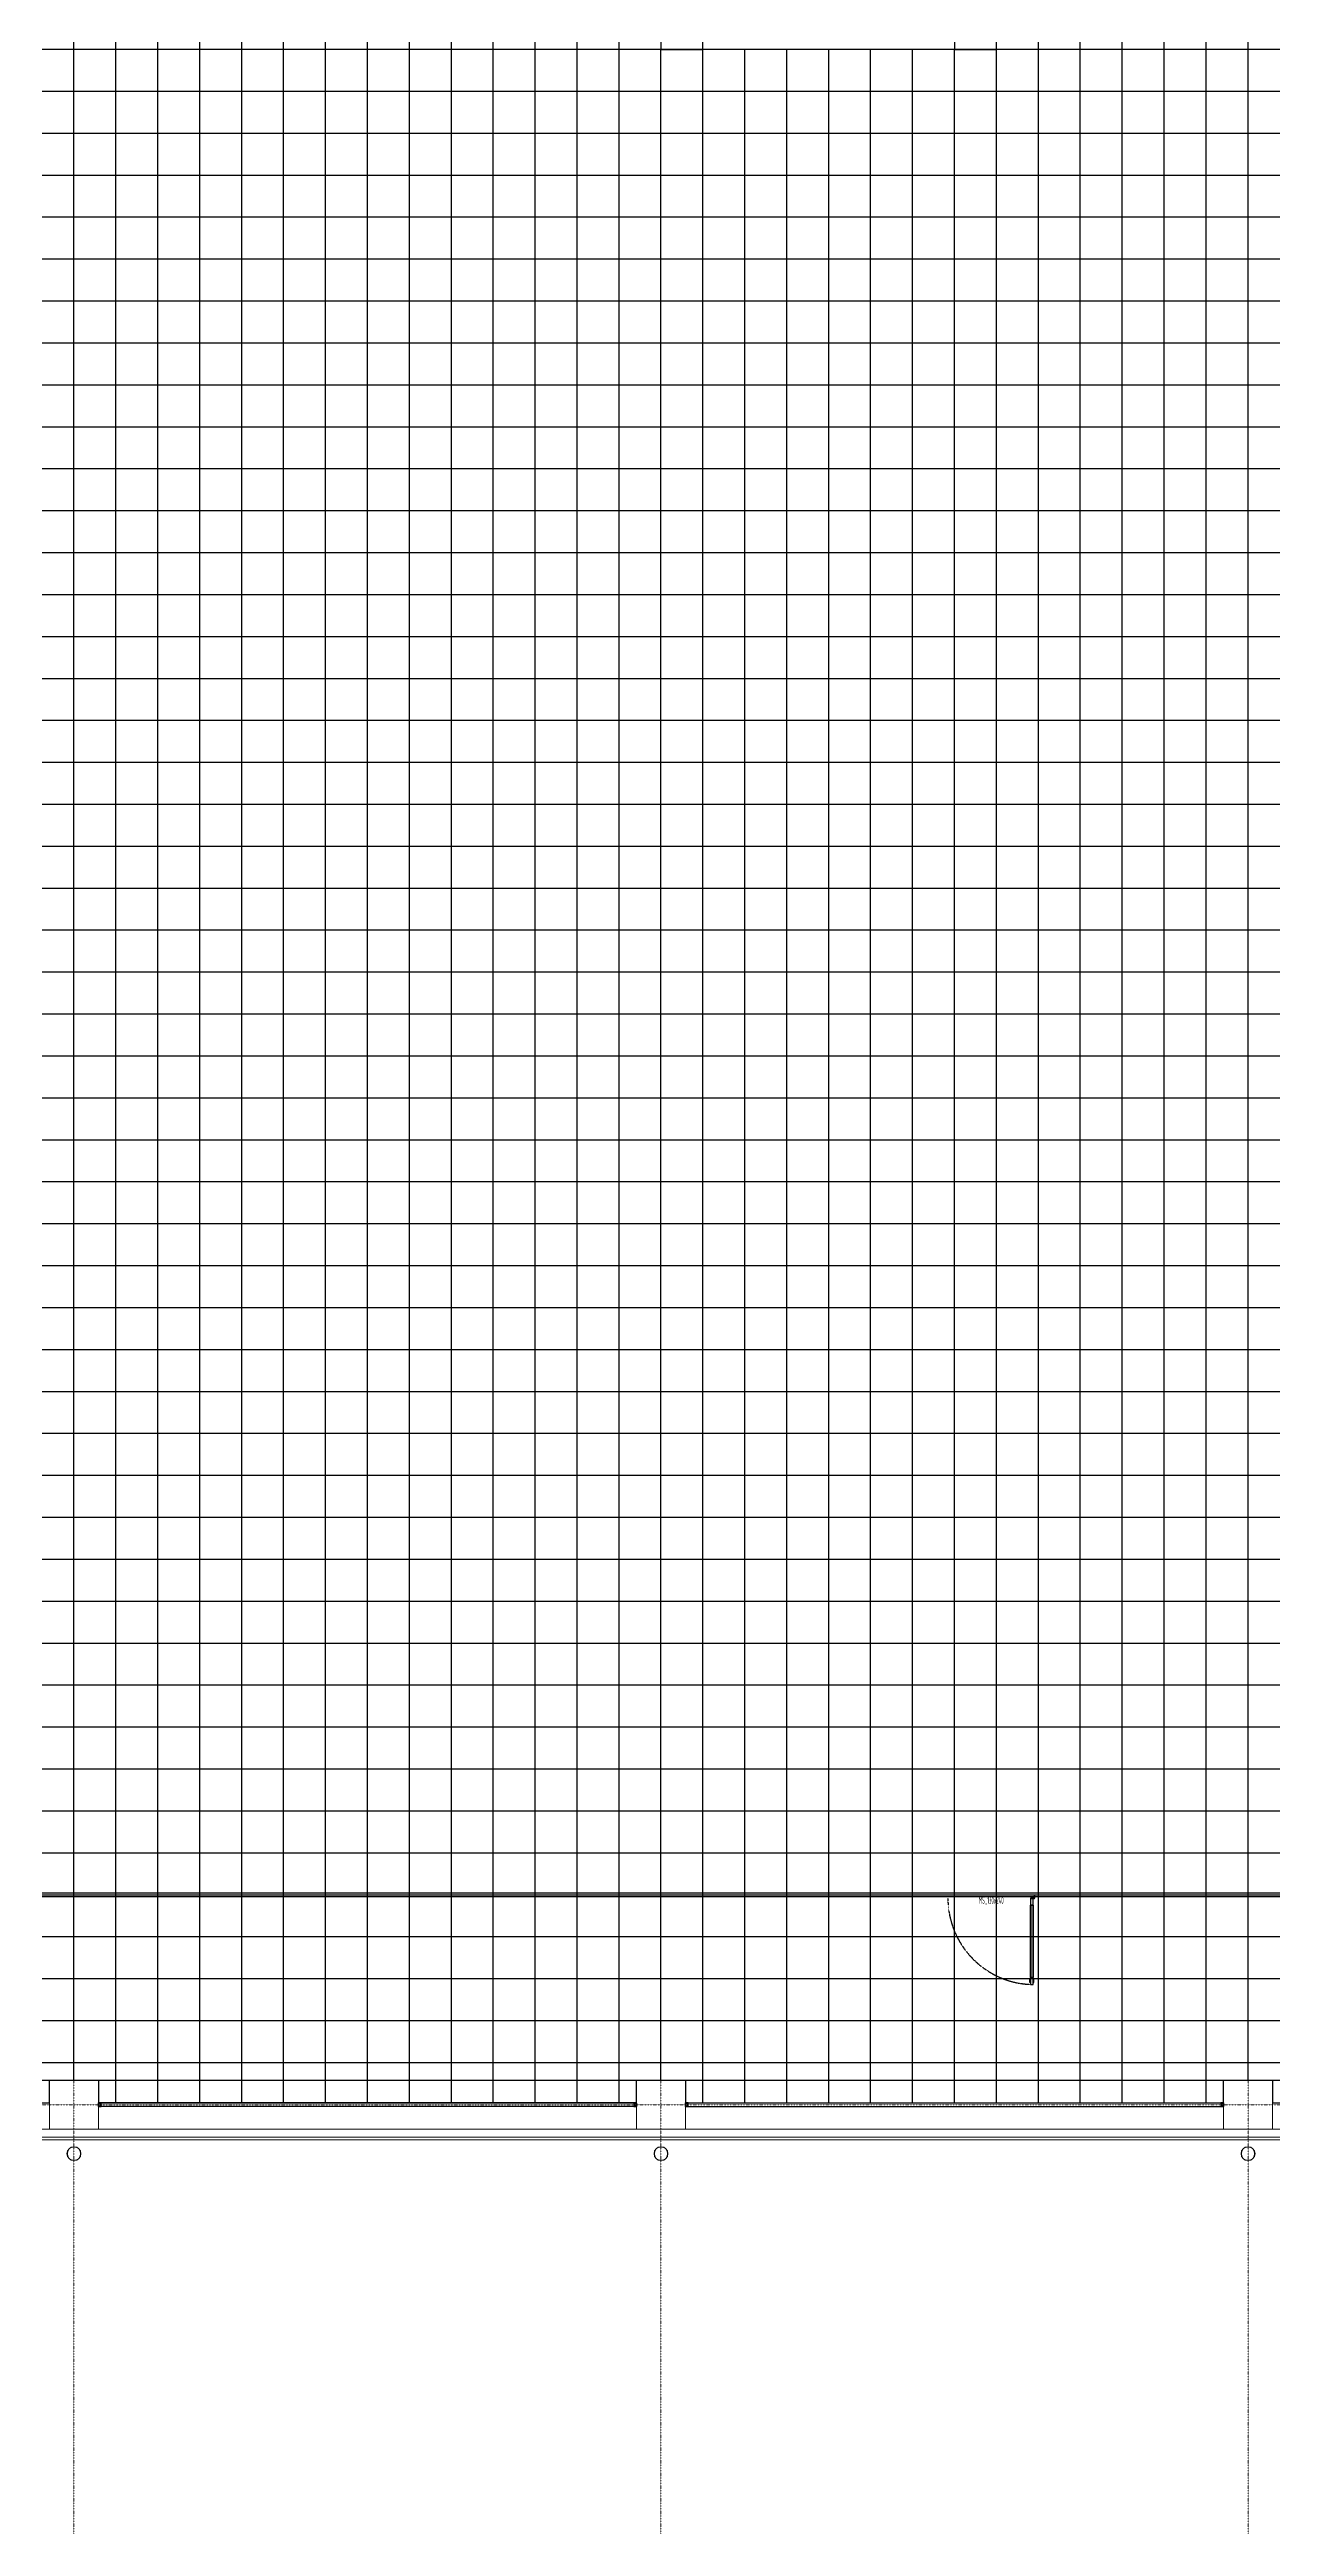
# Model space of a CAD drawing. Extents: x -32000 to 290600, y -96057 to 131250.
# Drawn here: x 42850 to 60350, y -6033 to 29400 of the extents above; entities that cross this region are included whole.
import ezdxf
from ezdxf.enums import TextEntityAlignment as Align

# ---------------------------------------------------------------- set-up
doc = ezdxf.new("R2010")
doc.units = 0
doc.linetypes.add('H12PL3$0$JJP_三點線', pattern=[0.9, 0.3, -0.15, 0, -0.15, 0, -0.15, 0, -0.15])
doc.linetypes.add('XFDP30-200K$0$HIDDEN', pattern=[0.3, 0.2, -0.1])
for name, color, linetype in [('H12PL3$0$A-OBJE-MEP', 252, 'Continuous'), ('H12PL3$0$A-WALL-EX', 252, 'Continuous'), ('H12PL3$0$S-COL', 252, 'Continuous'), ('H12PL3$0$S-GRID', 252, 'Continuous'), ('XFDP30-200K$0$A-Door (200K)', 2, 'Continuous'), ('XFDP30-200K$0$A-Partition-Col (200K)', 1, 'Continuous'), ('XFDP30-200K$0$A-W-P1S (200K)', 2, 'Continuous'), ('XFDP30-200K$0$A-W-R1 (Rockwool) (200K)', 2, 'Continuous'), ('XFDR30-200K$0$A-R-Plan (200K_Abnormal)', 141, 'Continuous'), ('XFDR30-200K$0$A-R-Plan(200K)', 141, 'Continuous')]:
    doc.layers.add(name, color=color, linetype=linetype)
doc.layers.add('XFDP30-200K$0$A-Area (200K)', color=7, linetype='Continuous', plot=False)
doc.layers.add('XFDR30-200K$0$A-Area (200K)', color=171, linetype='Continuous', plot=False)
doc.styles.add('XFDP30-200K$0$AA-TXT', font='isocp.shx', dxfattribs={"width": 0.8, "bigfont": 'china.shx'})

# ---------------------------------------------------------------- blocks, each defined once
blk = doc.blocks.new('XFDP30-200K$0$TP1-50-Partition_Col-side')
blk.add_lwpolyline([(-2.5, -4), (-2.5, -3.9), (-2.6, -3.9), (-2.5, -3), (-2.5, -0.3), (-2.4, -0.2), (-0.7, -0.2), (-0.5, -0.2), (-0.1, -0.2), (0, -0.2), (0, -0.2), (0.5, -0.2), (0.6, -0.2), (2.4, -0.2), (2.5, -0.3), (2.5, -3), (2.6, -3.9), (2.5, -3.9), (2.5, -4), (2.7, -4), (2.7, 0), (-2.7, 0), (-2.7, -4)], close=True)
for points in [[(-1.6, -2.1), (-2.3, -2.1, 0.414213), (-2.4, -2.2), (-2.4, -3.6), (-2.5, -3.6), (-2.5, -2.2, -0.414213), (-2.3, -2), (-1.6, -2), (-1.6, -2.1)], [(1.6, -2.1), (2.3, -2.1, -0.414213), (2.4, -2.2), (2.4, -3.6), (2.5, -3.6), (2.5, -2.2, 0.414213), (2.3, -2), (1.6, -2), (1.6, -2.1)]]:
    blk.add_lwpolyline(points, format="xyb")
blk.add_lwpolyline([(2.2, -3.6), (-2.2, -3.6, -0.414214), (-2.3, -3.5), (-2.3, -2.6, -0.414214), (-2.2, -2.5), (-1.3, -2.5, 0.414214), (-1.1, -2.3), (-1.1, -2.2, 0.414214), (-1.3, -2.1), (-1.9, -2.1), (-1.9, -2.1), (-1.3, -2.1, -0.414214), (-1.2, -2.2), (-1.2, -2.3, -0.414214), (-1.3, -2.4), (-2.2, -2.4, 0.414214), (-2.4, -2.6), (-2.4, -3.5, 0.414214), (-2.2, -3.6), (2.2, -3.6, 0.414214), (2.4, -3.5), (2.4, -2.6, 0.414214), (2.2, -2.4), (1.3, -2.4, -0.414214), (1.2, -2.3), (1.2, -2.2, -0.414214), (1.3, -2.1), (1.9, -2.1), (1.9, -2.1), (1.3, -2.1, 0.414214), (1.1, -2.2), (1.1, -2.3, 0.414214), (1.3, -2.5), (2.2, -2.5, -0.414214), (2.3, -2.6), (2.3, -3.5, -0.414214)], format="xyb", close=True)
blk = doc.blocks.new('XFDP30-200K$0$GAD2205')
blk.add_lwpolyline([(0, 1), (0, 1), (-18, 1, -0.414214), (-18, 2), (-18, 3, -0.414214), (-18, 3), (-14, 3, 0.414214), (-13, 4), (-13, 4, 0.414214), (-14, 4), (-18, 4, -0.414214), (-18, 5), (-18, 12, -0.414214), (-18, 12), (-18, 12, 0.414214), (-18, 12), (-18, 14, 0.72636), (-19, 14), (-19, 13, 0.158507), (-19, 13), (-19, 0, 0.414214), (-19, 0), (19, 0, 0.414214), (19, 0), (19, 13, 0.158507), (19, 13), (19, 14, 0.72636), (18, 14), (18, 12, 0.414214), (18, 12, -0.414214), (18, 12), (18, 5, -0.414214), (18, 4), (14, 4, 0.414214), (13, 4), (13, 4, 0.414214), (14, 3), (18, 3, -0.414214), (18, 3), (18, 2, -0.414214), (18, 1), (0, 1)], format="xyb", close=True)
blk = doc.blocks.new('XFDP30-200K$0$Door-S130a')
for p, q in [((8.8, 120.4), (8.8, 125.3)), ((8.8, 125.3), (9.6, 125.3)), ((9.6, 120.4), (8.8, 120.4)), ((9.6, 125.3), (9.6, 120.4))]:
    blk.add_line(p, q)
blk.add_lwpolyline([(4.8, 120.4), (4.8, 125.3), (4, 125.3), (4, 120.4)], close=True)
at = {"ltscale": 5}
for points in [[(8.8, 117.8), (8.8, 127.9), (4.8, 127.9), (4.8, 117.8)], [(5, 117.5), (5, 14.8), (5, 14.8), (5, 117.5)], [(8.6, 14.8), (8.5, 14.8), (8.5, 117.5), (8.6, 117.5)], [(8.8, 4.3), (8.8, 14.4), (4.8, 14.4), (4.8, 4.3)]]:
    blk.add_lwpolyline(points, close=True, dxfattribs=at)
blk.add_lwpolyline([(4.8, 117.9), (4.8, 116.7, 0.158507), (4.9, 116.7), (4.9, 116.5, 0.72636), (5, 116.6), (5, 116.7, 0.414214), (5, 116.7, -0.414214), (4.9, 116.8), (4.9, 117.5, -0.414214), (5, 117.5), (5.4, 117.5, 0.414214), (5.4, 117.5), (5.4, 117.6, 0.414214), (5.4, 117.6), (5, 117.6, -0.414214), (4.9, 117.6), (4.9, 117.8, -0.414214), (5, 117.8), (6.8, 117.8), (6.8, 117.8), (6.8, 117.8), (8.6, 117.8, -0.414214), (8.6, 117.8), (8.6, 117.6, -0.414214), (8.6, 117.6), (8.2, 117.6, 0.414214), (8.1, 117.6), (8.1, 117.5, 0.414214), (8.2, 117.5), (8.6, 117.5, -0.414214), (8.6, 117.5), (8.6, 116.8, -0.414214), (8.6, 116.7), (8.6, 116.7, 0.414214), (8.6, 116.7), (8.6, 116.6, 0.72636), (8.6, 116.5), (8.7, 116.7, 0.158507), (8.7, 116.7), (8.7, 117.9, 0.414214), (8.7, 117.9), (4.9, 117.9, 0.414214)], format="xyb", close=True, dxfattribs=at)
at = {"ltscale": 500}
for points in [[(3.2, -0.6), (3.2, 3.9), (3, 3.9), (3, -0.6)], [(8.5, 4.8), (4, 4.8), (4, 4.6), (8.5, 4.6)]]:
    blk.add_lwpolyline(points, close=True, dxfattribs=at)
at = {"linetype": 'XFDP30-200K$0$HIDDEN', "ltscale": 0.1}
blk.add_arc((3.4, 4.4), 123.6, 0, 86.7594, dxfattribs=at)
at = {"ltscale": 500, "extrusion": (0, 0, -1)}
blk.add_ellipse((3.4, 4.4), major_axis=(-0.495, 0.495), ratio=1, start_param=5.497787, end_param=11.780972, dxfattribs=at)
at = {"ltscale": 5, "xscale": 0.1000000000058208, "yscale": 0.1000000000058208, "zscale": 0.1000000000058208}
blk.add_blockref('XFDP30-200K$0$GAD2205', (6.8, 14.3), dxfattribs=at)
at = {"color": 9, "style": 'XFDP30-200K$0$AA-TXT', "width": 0.45}
blk.add_attdef('130X240', text='', height=10, dxfattribs=at).set_placement((65, 10), align=Align.MIDDLE_CENTER)
blk = doc.blocks.new('XFDP30-200K')
at = {"layer": 'XFDP30-200K$0$A-Area (200K)'}
blk.add_lwpolyline([(174600, 89650), (43650, 89650), (43650, 85450), (18450, 85450), (18450, 60390), (23000, 60390), (23000, 55815), (18449, 55815), (18449, 350), (127550, 350), (127550, -2100), (150850, -2100), (150850, 350), (174600, 350)], close=True, dxfattribs=at)
at = {"layer": 'XFDP30-200K$0$A-W-P1S (200K)'}
for p, q in [((167375, 2975, 0), (18575, 2975)), ((167375, 3025, 0), (18625, 3025))]:
    blk.add_line(p, q, dxfattribs=at)
at = {"layer": 'XFDP30-200K$0$A-W-R1 (Rockwool) (200K)'}
for p, q in [((51250, 25, 0), (43550, 25, 0)), ((51950, 25, 0), (59650, 25, 0)), ((51250, -25, 0), (43550, -25, 0)), ((51950, -25, 0), (59650, -25, 0))]:
    blk.add_line(p, q, dxfattribs=at)
at = {"layer": 'XFDP30-200K$0$A-Door (200K)'}
ref = blk.add_blockref('XFDP30-200K$0$Door-S130a', (56975, 3000, 0), dxfattribs=dict(at, xscale=10, yscale=10, zscale=10, rotation=180))
ref.add_attrib('130X240', 'MS_130x240', dxfattribs={"layer": '0', "color": 9, "height": 100, "style": 'XFDP30-200K$0$AA-TXT', "width": 0.45}).set_placement((56325, 2925, 0), align=Align.MIDDLE_CENTER)
at = {"layer": 'XFDP30-200K$0$A-Partition-Col (200K)', "yscale": 10, "zscale": 10}
for p, xscale, rotation in [((43550, 0, 0), -10, 90), ((51250, 0, 0), 10, 270), ((51950, 0, 0), -10, 90), ((59650, 0, 0), 10, 270)]:
    blk.add_blockref('XFDP30-200K$0$TP1-50-Partition_Col-side', p, dxfattribs=dict(at, xscale=xscale, rotation=rotation))
blk = doc.blocks.new('H12PL3')
at = {"layer": 'H12PL3$0$A-OBJE-MEP', "lineweight": 0, "flags": 128}
for points in [[(43295, -700, 1), (43105, -700, 1)], [(51695, -700, 1), (51505, -700, 1)], [(60095, -700, 1), (59905, -700, 1)]]:
    blk.add_lwpolyline(points, format="xyb", close=True, dxfattribs=at)
at = {"layer": 'H12PL3$0$A-OBJE-MEP', "lineweight": 0}
for centre in [(43200, -700), (51600, -700), (60000, -700)]:
    blk.add_circle(centre, 100, dxfattribs=at)
at = {"layer": 'H12PL3$0$A-WALL-EX', "lineweight": 0}
blk.add_line((68150, -465), (18000, -465), dxfattribs=at)
at = {"layer": 'H12PL3$0$A-WALL-EX', "lineweight": 0, "flags": 128}
for points in [[(68150, -350), (18000, -350)], [(18000, -500), (68150, -500)], [(18000, -500), (68150, -500)], [(18000, -500), (68150, -500)], [(18000, -500), (68150, -500)], [(18000, -500), (68150, -500)], [(18000, -500), (68150, -500)]]:
    blk.add_lwpolyline(points, dxfattribs=at)
at = {"layer": 'H12PL3$0$S-COL', "lineweight": 0, "flags": 128}
for points in [[(43550, -350), (43550, 350), (42850, 350), (42850, -350)], [(51950, -350), (51950, 350), (51250, 350), (51250, -350)], [(60350, -350), (60350, 350), (59650, 350), (59650, -350)]]:
    blk.add_lwpolyline(points, dxfattribs=at)
at = {"layer": 'H12PL3$0$S-GRID', "linetype": 'H12PL3$0$JJP_三點線', "lineweight": 0}
for p, q in [((43200, 128250), (43200, -28000)), ((51600, 128250), (51600, -28000)), ((60000, 128250), (60000, -28000)), ((-29000, 15000), (289600, 15000)), ((-29000, 0), (289600, 0))]:
    blk.add_line(p, q, dxfattribs=at)
blk.add_blockref('XFDP30-200K', (0, 0))
blk = doc.blocks.new('XFDR30-200K')
at = {"layer": 'XFDR30-200K$0$A-Area (200K)', "elevation": 0}
blk.add_lwpolyline([(18450, 25), (26050, 25), (26050, 350), (26750, 350), (26750, 25), (34450, 25), (34450, 350), (35150, 350), (35150, 25), (42850, 25), (42850, 350), (43550, 350), (43550, 25), (51250, 25), (51250, 350), (51950, 350), (51950, 25), (59650, 25), (59650, 350), (60350, 350), (60350, 25), (68050, 25)], dxfattribs=at)
at = {"layer": 'XFDR30-200K$0$A-R-Plan (200K_Abnormal)', "elevation": 0}
for points in [[(51600, 29400), (51000, 29400), (51000, 30000), (51225, 30000), (51225, 29625), (51600, 29625)], [(51600, 29400), (52200, 29400), (52200, 30000), (51975, 30000), (51975, 29625), (51600, 29625)], [(55800, 29400), (56400, 29400), (56400, 30000), (56144, 30000), (56144, 29600), (55800, 29600)]]:
    blk.add_lwpolyline(points, close=True, dxfattribs=at)
at = {"layer": 'XFDR30-200K$0$A-R-Plan(200K)'}
for p, q in [((43800, 25, 0), (43800, 89975, 0)), ((44400, 25, 0), (44400, 89975, 0)), ((45000, 25, 0), (45000, 89975, 0)), ((45600, 25, 0), (45600, 89975, 0)), ((46200, 25, 0), (46200, 89975, 0)), ((46800, 25, 0), (46800, 89975, 0)), ((47400, 25, 0), (47400, 89975, 0)), ((48000, 25, 0), (48000, 89975, 0)), ((48600, 25, 0), (48600, 89975, 0)), ((49200, 25, 0), (49200, 89975, 0)), ((49800, 25, 0), (49800, 89975, 0)), ((50400, 25, 0), (50400, 89975, 0)), ((51000, 25, 0), (51000, 89975, 0)), ((56400, 25, 0), (56400, 89975, 0)), ((57000, 25, 0), (57000, 89975, 0)), ((57600, 25, 0), (57600, 89975, 0)), ((58200, 25, 0), (58200, 89975, 0)), ((58800, 25, 0), (58800, 89975, 0)), ((59400, 25, 0), (59400, 89975, 0)), ((60000, 350), (60000, 89650)), ((43200, 350), (43200, 85450)), ((174600, 29400), (18449, 29400)), ((51600, 350), (51600, 29400)), ((52200, 25, 0), (52200, 29400, 0)), ((52800, 25, 0), (52800, 29400, 0)), ((53400, 25, 0), (53400, 29400, 0)), ((54000, 25, 0), (54000, 29400, 0)), ((54600, 25, 0), (54600, 29400, 0)), ((55200, 25, 0), (55200, 29400, 0)), ((55800, 25, 0), (55800, 29400, 0)), ((174600, 28800), (18449, 28800)), ((174600, 28200), (18449, 28200)), ((174600, 27600), (18449, 27600)), ((174600, 27000), (18449, 27000)), ((174600, 26400), (18449, 26400)), ((174600, 25800), (18449, 25800)), ((174600, 25200), (18449, 25200)), ((174600, 24600), (18449, 24600)), ((174600, 24000), (18449, 24000)), ((174600, 23400), (18449, 23400)), ((174600, 22800), (18449, 22800)), ((174600, 22200), (18449, 22200)), ((174600, 21600), (18449, 21600)), ((174600, 21000), (18449, 21000)), ((174600, 20400), (18449, 20400)), ((174600, 19800), (18449, 19800)), ((174600, 19200), (18449, 19200)), ((174600, 18600), (18449, 18600)), ((174600, 18000), (18449, 18000)), ((174600, 17400), (18449, 17400)), ((174600, 16800), (18449, 16800)), ((174600, 16200), (18449, 16200)), ((174600, 15600), (18449, 15600)), ((126600, 15000), (18449, 15000)), ((174600, 14400), (18449, 14400)), ((174600, 13800), (18449, 13800)), ((166200, 13200), (18449, 13200)), ((166200, 12600), (18449, 12600)), ((166200, 12000), (18449, 12000)), ((166200, 11400), (18449, 11400)), ((166200, 10800), (18449, 10800)), ((166200, 10200), (18449, 10200)), ((166200, 9600), (18449, 9600)), ((166200, 9000), (18449, 9000)), ((166200, 8400), (18449, 8400)), ((166200, 7800), (18449, 7800)), ((166200, 7200), (18449, 7200)), ((166200, 6600), (18449, 6600)), ((166200, 6000), (18449, 6000)), ((166200, 5400), (18449, 5400)), ((166200, 4800), (18449, 4800)), ((166200, 4200), (18449, 4200)), ((166200, 3600), (18449, 3600)), ((166200, 3000), (18449, 3000)), ((166200, 2400), (18449, 2400)), ((166200, 1800), (18449, 1800)), ((166200, 1200), (18449, 1200)), ((166200, 600), (18449, 600))]:
    blk.add_line(p, q, dxfattribs=at)

msp = doc.modelspace()

# ---------------------------------------------------------------- block references
for name in ['H12PL3', 'XFDR30-200K']:
    msp.add_blockref(name, (0, 0))

doc.saveas('drawing.dxf')
